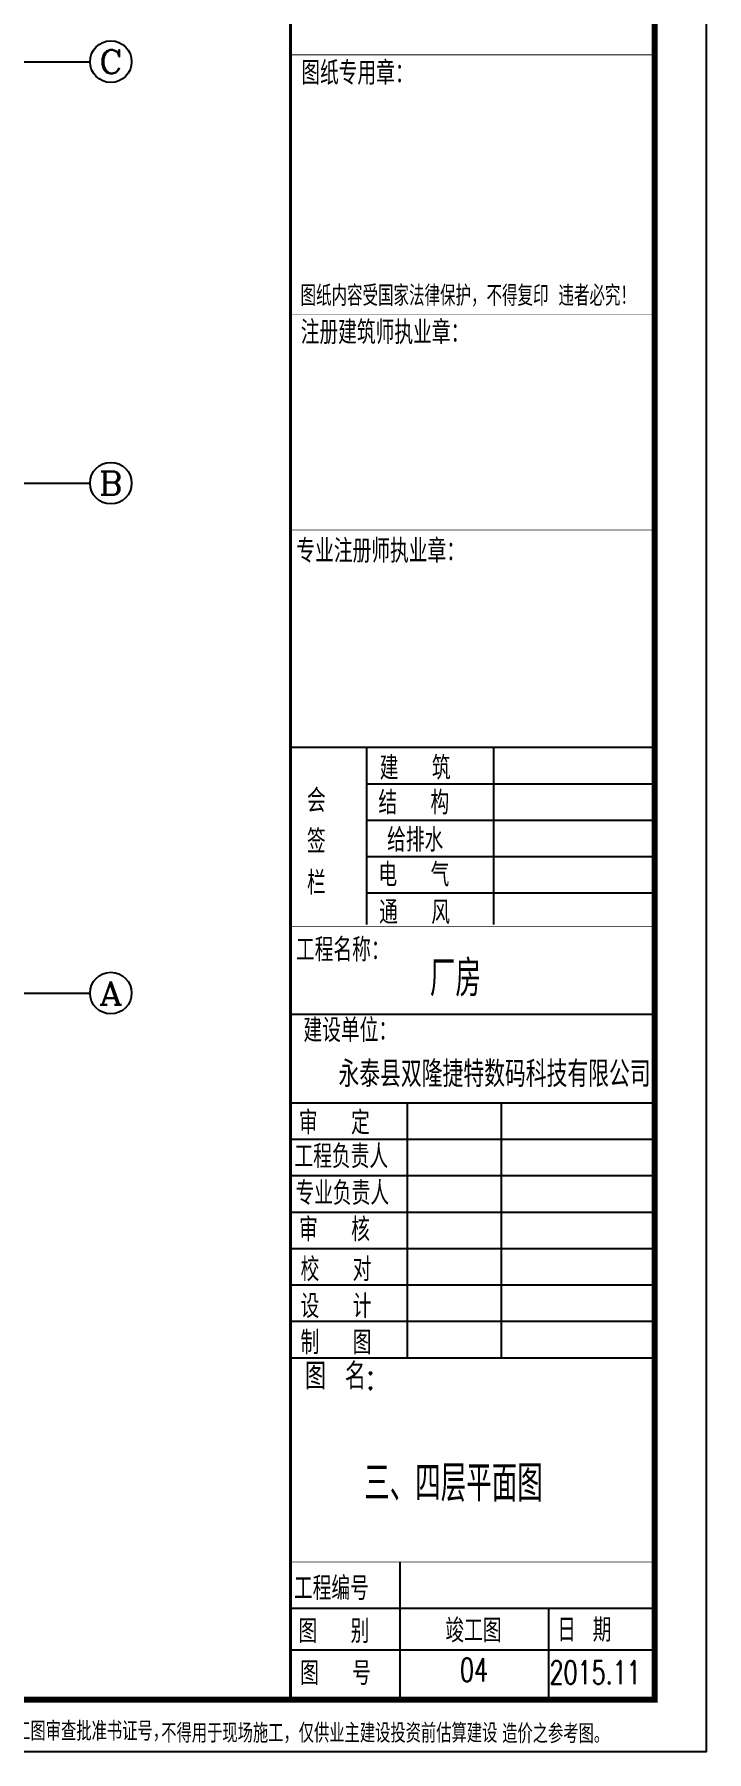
# Model space of a CAD drawing. Header units: millimetres. Extents: x 591771 to 1936534, y -622016 to 355666.
# Drawn here: x 666436 to 679360, y 99061 to 132063 of the extents above; entities that cross this region are included whole.
import ezdxf
from ezdxf.enums import TextEntityAlignment as Align

# ---------------------------------------------------------------- set-up
doc = ezdxf.new("R2010")
doc.units = ezdxf.units.MM
doc.header["$LTSCALE"] = 80
for name, color, linetype in [('\\M+5BDA8-\\M+5D6E1-\\M+5B1EA\\M+5D7A2', 3, 'Continuous'), ('\\M+5CDBC\\M+5BFF2', 252, 'Continuous'), ('AXIS', 3, 'Continuous'), ('AXIS_TEXT', 7, 'Continuous'), ('HZ', 2, 'Continuous'), ('PUB_TEXT', 7, 'Continuous')]:
    doc.layers.add(name, color=color, linetype=linetype)
doc.styles.add('_HZTXT', font='txt.shx', dxfattribs={"width": 0.8, "bigfont": 'hztxt.shx'})
doc.styles.add('A-AXIS-LABEL', font='COMPLEX', dxfattribs={"bigfont": 'GBCBIG'})
doc.styles.add('COMPLEX', font='COMPLEX')
doc.styles.add('TKZ', font='tssdeng.shx', dxfattribs={"width": 0.7, "bigfont": 'tssdchn.shx'})

# ---------------------------------------------------------------- blocks, each defined once
blk = doc.blocks.new('A$C158D6705')
at = {"layer": '\\M+5CDBC\\M+5BFF2', "color": 2, "style": 'TKZ', "width": 0.8}
blk.add_text('图纸内容受国家法律保护，不得复印 违者必究！', height=392.04, dxfattribs=at).set_placement((-47, 56))
blk = doc.blocks.new('_AXISO')
blk.add_circle((0, 0), 0.5)
at = {"layer": 'AXIS_TEXT', "style": 'COMPLEX'}
blk.add_attdef('A', text='', height=0.56, dxfattribs=at).set_placement((-0.25, -0.28), (0.25, -0.28), align=Align.FIT)

msp = doc.modelspace()

# ---------------------------------------------------------------- linework, layer by layer
at = {"layer": '\\M+5BDA8-\\M+5D6E1-\\M+5B1EA\\M+5D7A2'}
for p, q in [((663506.5, 131538.2), (667506.5, 131538.2)), ((663506.5, 123438.2), (667506.5, 123438.2)), ((663506.5, 113638.2), (667506.5, 113638.2))]:
    msp.add_line(p, q, dxfattribs=at)
at = {"layer": '\\M+5CDBC\\M+5BFF2', "color": 2}
for p, q in [((671359.7, 118362.4), (678359.9, 118362.4)), ((672822, 118362.4), (672822, 114957.9)), ((672822, 118362.4), (678359.9, 118362.4)), ((675263.8, 118362.4), (675263.8, 114957.9)), ((672822, 117662.4), (678359.9, 117662.4)), ((672822, 116962.4), (678359.9, 116962.4)), ((672822, 116262.4), (678359.9, 116262.4)), ((672822, 115562.4), (678359.9, 115562.4)), ((671359.7, 113236), (678359.9, 113236)), ((671359.7, 111531.3), (678359.9, 111531.3)), ((673601.5, 111531.3), (673601.5, 106631.3)), ((673601.5, 111531.3), (673601.5, 106631.3)), ((675409.1, 111531.3), (675409.1, 106631.3)), ((675409.1, 111531.3), (675409.1, 106631.3)), ((671359.7, 110831.3), (678359.9, 110831.3)), ((671359.7, 110131.3), (678359.9, 110131.3)), ((671359.7, 109431.3), (678359.9, 109431.3)), ((671359.7, 108731.3), (678359.9, 108731.3)), ((671359.7, 108031.3), (678359.9, 108031.3)), ((671359.7, 107331.3), (678359.9, 107331.3)), ((671359.7, 106631.3), (678359.9, 106631.3)), ((673463, 102707.4), (673463, 100060.8)), ((671359.7, 101819.5), (678359.9, 101819.5)), ((676319.9, 101819.5), (676319.9, 100060.8)), ((671359.7, 101015.3), (678359.9, 101015.3))]:
    msp.add_line(p, q, dxfattribs=at)
msp.add_lwpolyline([(595259.9, 99060.8), (679359.9, 99060.8), (679359.9, 158460.8), (595259.9, 158460.8)], close=True, dxfattribs=at)
at = {"layer": '\\M+5CDBC\\M+5BFF2', "color": 2, "const_width": 112.5}
msp.add_lwpolyline([(596260, 100060.8), (678359.9, 100060.8), (678359.9, 157460.8), (596260, 157460.8)], close=True, dxfattribs=at)
at = {"layer": '\\M+5CDBC\\M+5BFF2', "color": 2}
for points, const_width in [([(671359.7, 100060.8), (671359.7, 157460.8)], 56.2), ([(671359.7, 131670.2), (678359.9, 131670.2)], 20), ([(671359.7, 126679.8), (678359.9, 126679.8)], 11.2), ([(671359.7, 122536.7), (678359.9, 122536.7)], 11.2), ([(671359.7, 114923.6), (678359.9, 114923.6)], 11.2), ([(671359.7, 111531.3), (678359.9, 111531.3)], 11.2), ([(671359.7, 106631.3), (678359.9, 106631.3)], 15), ([(671359.7, 102707.4), (678359.9, 102707.4)], 15), ([(671359.7, 102707.4), (678359.9, 102707.4)], 15)]:
    msp.add_lwpolyline(points, dxfattribs=dict(at, const_width=const_width))

# ---------------------------------------------------------------- block references
at = {"layer": '\\M+5BDA8-\\M+5D6E1-\\M+5B1EA\\M+5D7A2'}
ref = msp.add_blockref('_AXISO', (667906.5, 131538.2), dxfattribs=dict(at, xscale=800, yscale=800, zscale=800))
ref.add_attrib('A', 'C', dxfattribs={"layer": 'AXIS_TEXT', "height": 452.5, "style": 'A-AXIS-LABEL', "width": 1.4}).set_placement((667680.2, 131311.9), (668132.8, 131311.9), align=Align.FIT)
ref = msp.add_blockref('_AXISO', (667906.5, 123438.2), dxfattribs=dict(at, xscale=800, yscale=800, zscale=800))
ref.add_attrib('A', 'B', dxfattribs={"layer": 'AXIS_TEXT', "height": 452.5, "style": 'A-AXIS-LABEL', "width": 1.235294}).set_placement((667680.2, 123211.9), (668132.8, 123211.9), align=Align.FIT)
ref = msp.add_blockref('_AXISO', (667906.5, 113638.2), dxfattribs=dict(at, xscale=800, yscale=800, zscale=800))
ref.add_attrib('A', 'A', dxfattribs={"layer": 'AXIS_TEXT', "height": 452.5, "style": 'A-AXIS-LABEL', "width": 1.166667}).set_placement((667680.2, 113411.9), (668132.8, 113411.9), align=Align.FIT)
at = {"layer": 'AXIS', "color": 252}
msp.add_blockref('A$C158D6705', (671599.9, 126789), dxfattribs=at)

# ---------------------------------------------------------------- texts
at = {"color": 4, "style": '_HZTXT', "width": 0.7}
for s, height, p in [('厂房', 700, (674040.3, 113573.1)), ('04', 450, (674618.6, 100408.7)), ('2015.11', 450, (676338.9, 100358.8))]:
    msp.add_text(s, height=height, dxfattribs=at).set_placement(p)
at = {"layer": '\\M+5CDBC\\M+5BFF2', "color": 2, "style": '_HZTXT', "width": 0.8}
for s, height, p in [('图纸专用章：', 450, (671567.6, 131095.3)), ('注册建筑师执业章：', 450, (671557.2, 126109.5)), ('专业注册师执业章：', 450, (671473.8, 121910.7)), ('建  筑', 450, (673075.2, 117739.2)), ('会', 450, (671677, 117114.4)), ('结  构', 450, (673050.1, 117071.6)), ('签', 450, (671677, 116331.4)), ('给排水', 450, (673217.8, 116356.5)), ('电  气', 450, (673050.1, 115686.6)), ('栏', 450, (671677, 115531.7)), ('通  风', 450, (673064.4, 114964.2)), ('工程名称：', 450, (671465.4, 114245.5)), ('建设单位：', 450, (671609.4, 112698.2)), ('审  定 ', 450, (671521.8, 110922.5)), ('工程负责人', 450, (671437.3, 110273.8)), ('专业负责人', 450, (671456.2, 109568.4)), ('审  核', 450, (671525, 108869)), ('校  对 ', 450, (671554.2, 108102.3)), ('设  计 ', 450, (671554.2, 107395.5)), ('制  图 ', 450, (671554.2, 106698)), ('图 名:', 506.25, (671639.9, 106020.8)), ('工程编号', 450, (671426.1, 101974.5)), ('竣工图', 450, (674336.6, 101161.8)), ('日 期', 450, (676487.8, 101174.2)), ('图  别', 450, (671513.3, 101149.2)), ('图  号', 450, (671546.7, 100343))]:
    msp.add_text(s, height=height, dxfattribs=at).set_placement(p)
at = {"layer": 'HZ', "color": 1, "style": '_HZTXT', "width": 0.8}
for s, p in [('本套图纸未注明施工图审查批准书证号，', (663717.8, 99270.1)), ('不得用于现场施工，仅供业主建设投资前估算建设', (668874.8, 99233.4)), ('造价之参考图。', (675428.5, 99222))]:
    msp.add_text(s, height=367.2, rotation=0.0025, dxfattribs=at).set_placement(p)
at = {"layer": 'PUB_TEXT', "style": '_HZTXT', "width": 0.8}
msp.add_text('永泰县双隆捷特数码科技有限公司', height=500, dxfattribs=at).set_placement((672282.4, 111833.1))
at = {"layer": 'PUB_TEXT', "lineweight": 25, "style": '_HZTXT', "width": 0.7}
msp.add_text('三、四层平面图', height=700, dxfattribs=at).set_placement((672778.3, 103867.6))

doc.saveas('drawing.dxf')
